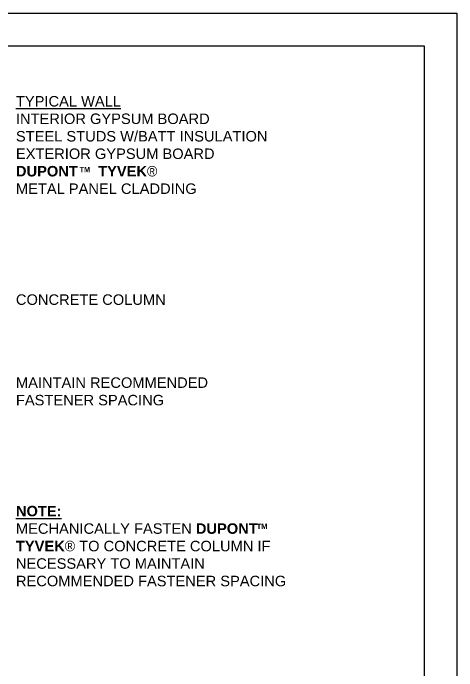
# Model space of a CAD drawing. Extents: x -129 to 536, y 0 to 195.
# Drawn here: x 30.7 to 51, y 35.89 to 66 of the extents above; entities that cross this region are included whole.
import ezdxf

# ---------------------------------------------------------------- set-up
doc = ezdxf.new("R2010")
doc.units = 0
doc.header["$LTSCALE"] = 1.5
doc.header["$MEASUREMENT"] = 0
doc.layers.get('DEFPOINTS').update_dxf_attribs({"linetype": 'CONTINUOUS'})
doc.layers.add('8X11-TTB$0$B', color=7, linetype='CONTINUOUS')
doc.layers.add('TEXT', color=7, linetype='CONTINUOUS')
doc.styles.add('DETAILS', font='sanss___.ttf', dxfattribs={"height": 1})

msp = doc.modelspace()

# ---------------------------------------------------------------- linework, layer by layer
at = {"layer": '8X11-TTB$0$B', "color": 7}
for p, q in [((1.499999999999979, 64.50000000000001), (49.5, 64.50000000000003)), ((49.5, 64.50000000000003), (49.5, 1.5))]:
    msp.add_line(p, q, dxfattribs=at)
at = {"layer": 'DEFPOINTS'}
for p, q in [((-1.06581410364015e-14, 66.00000000000001), (51, 66.00000000000001)), ((51, 66.00000000000001), (51, 0))]:
    msp.add_line(p, q, dxfattribs=at)

# ---------------------------------------------------------------- texts
at = {"layer": 'TEXT', "char_height": 0.48, "attachment_point": 1, "style": 'DETAILS'}
for s, insert, width in [('{\\fArial|b0|i0|c0|p34;\\LTYPICAL WALL\\P}INTERIOR GYPSUM BOARD\\PSTEEL STUDS W/BATT INSULATION\\PEXTERIOR GYPSUM BOARD\\P{\\fSansSerif|b1|i0|c2|p2;DUPONT     TYVEK\\fSymbol|b0|i0|c2|p18;â }\\PMETAL PANEL CLADDING', (30.82453349804744, 62.20499007613184), 17.52021780275822), ('CONCRETE COLUMN', (30.82453349804744, 53.12534146340327), 10.15656407215698), ('MAINTAIN RECOMMENDED FASTENER SPACING', (30.82453349804744, 49.32533430315748), 10.15656407215698), ('{\\fSansSerif|b1|i0|c2|p2;\\LNOTE:}\\PMECHANICALLY FASTEN {\\fSansSerif|b1|i0|c2|p2;DUPONT  }   {\\fSansSerif|b1|i0|c2|p2;TYVEK\\fSymbol|b0|i0|c2|p18;â} TO CONCRETE COLUMN IF NECESSARY TO MAINTAIN RECOMMENDED FASTENER SPACING', (30.82453349804744, 43.44443500516984), 12.59973837277381)]:
    msp.add_mtext(s, dxfattribs=dict(at, insert=insert, width=width))
at = {"layer": 'TEXT', "char_height": 0.24, "attachment_point": 4, "style": 'DETAILS'}
for insert in [(33.73499850791755, 58.83775187938504), (41.84551438027573, 42.50459123249696)]:
    msp.add_mtext('{\\fSansSerif|b1|i0|c2|p2;TM}', dxfattribs=dict(at, insert=insert))

doc.saveas('drawing.dxf')
